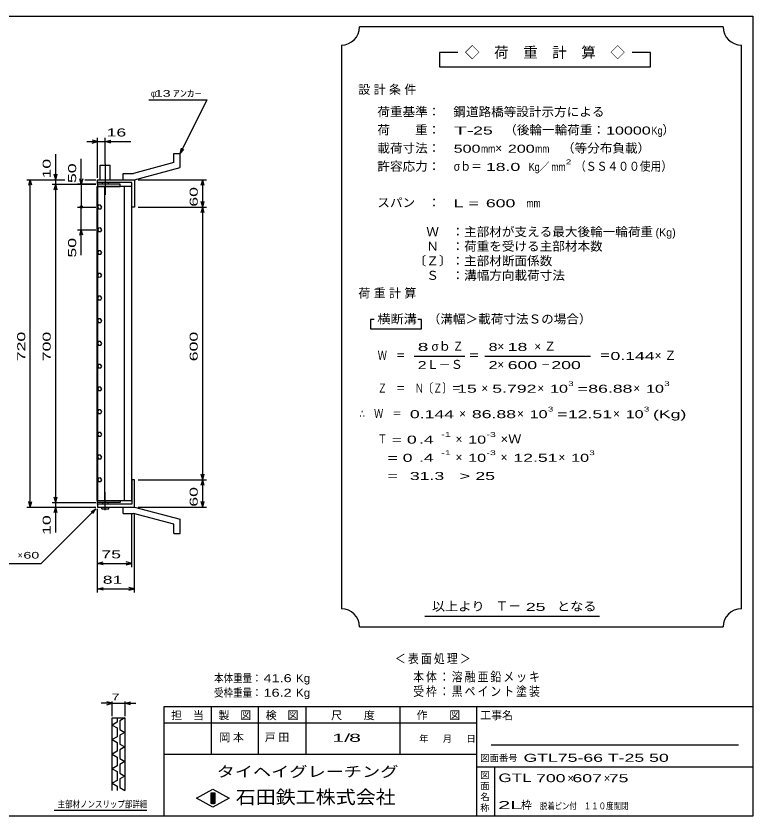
# Model space of a CAD drawing. Units: millimetres, scale not verified. Extents: x -1456 to 1385, y -1026 to 843.
# Drawn here: x -236 to 1385, y -917 to 843 of the extents above; entities that cross this region are included whole.
import ezdxf
from ezdxf.enums import TextEntityAlignment as Align

# ---------------------------------------------------------------- set-up
doc = ezdxf.new("R2010")
doc.units = ezdxf.units.MM
doc.header["$LTSCALE"] = 8
doc.linetypes.add('LONG_DASHED_DOTTED', pattern=[15.25, 12, -1.5, 0.25, -1.5])
for name, color, linetype, lineweight in [('0_2', 150, 'Continuous', 25), ('16', 3, 'Continuous', 25), ('19', 6, 'Continuous', 25), ('22', 4, 'Continuous', 25), ('24', 2, 'Continuous', 25), ('32', 4, 'Continuous', 25)]:
    doc.layers.add(name, color=color, linetype=linetype, lineweight=lineweight)
doc.styles.add('ベクトル', font='')
doc.styles.get('ベクトル').set_extended_font_data('ベクトル')

msp = doc.modelspace()

# ---------------------------------------------------------------- linework, layer by layer
at = {"layer": '0_2'}
for p, q in [((-1383.2, 842.8), (1384.8, 842.8)), ((1384.8, 842.8), (1384.8, -917.2)), ((1384.8, -677.2), (88.8, -677.2)), ((88.8, -677.2), (88.8, -917.2)), ((192.8, -677.2), (192.8, -781.2)), ((296.8, -781.2), (296.8, -677.2)), ((400.8, -677.2), (400.8, -781.2)), ((608.8, -781.2), (608.8, -677.2)), ((776.8, -677.2), (776.8, -917.2)), ((776.8, -713.2), (88.8, -713.2)), ((1352.8, -761.2), (808.8, -761.2)), ((88.8, -781.2), (776.8, -781.2)), ((776.8, -809.2), (1384.8, -809.2)), ((816.8, -917.2), (816.8, -809.2)), ((160.8, -878), (196.8, -858)), ((196.8, -858), (232.8, -878)), ((196.8, -898), (160.8, -878)), ((192.8, -866), (200.8, -866)), ((192.8, -890), (192.8, -866)), ((192.8, -866), (194.4, -866)), ((194.4, -866), (194.4, -890)), ((196, -890), (196, -866)), ((196, -866), (197.6, -866)), ((232.8, -878), (196.8, -898)), ((197.6, -866), (197.6, -890)), ((199.2, -890), (199.2, -866)), ((199.2, -866), (200.8, -866)), ((200.8, -866), (200.8, -890)), ((200.8, -866), (200.8, -890)), ((200.8, -890), (192.8, -890)), ((194.4, -890), (196, -890)), ((197.6, -890), (199.2, -890)), ((1384.8, -917.2), (-1383.2, -917.2))]:
    msp.add_line(p, q, dxfattribs=at)
at = {"layer": '16'}
for p, q in [((-57.7, -223), (-57.7, 468)), ((-57.7, 468), (-57, 468)), ((-7, 472.5), (-57, 472.5)), ((-57, 472.5), (-57, 468)), ((-57, 468), (-7, 468)), ((-57, 468), (-57, -223)), ((18, 468), (-57, 468)), ((-41.5, 468), (-41.5, -223)), ((-7, 468), (-7, 472.5)), ((2.5, -223), (2.5, 468)), ((18, -223), (18, 468)), ((-54.781, 426.379), (-57, 422.465)), ((-57, 422.465), (-54.719, 418.585)), ((-50.281, 426.415), (-54.781, 426.379)), ((-48, 422.5), (-50.281, 426.415)), ((-50.219, 418.621), (-48, 422.535)), ((-54.719, 418.585), (-50.219, 418.621)), ((-54.781, 376.379), (-57, 372.465)), ((-57, 372.465), (-54.719, 368.585)), ((-50.281, 376.415), (-54.781, 376.379)), ((-48, 372.5), (-50.281, 376.415)), ((-50.219, 368.621), (-48, 372.535)), ((-54.719, 368.585), (-50.219, 368.621)), ((-54.781, 326.379), (-57, 322.465)), ((-57, 322.465), (-54.719, 318.585)), ((-50.281, 326.415), (-54.781, 326.379)), ((-54.719, 318.585), (-50.219, 318.621)), ((-48, 322.5), (-50.281, 326.415)), ((-50.219, 318.621), (-48, 322.535)), ((-54.781, 276.379), (-57, 272.465)), ((-57, 272.465), (-54.719, 268.585)), ((-50.281, 276.415), (-54.781, 276.379)), ((-54.719, 268.585), (-50.219, 268.621)), ((-48, 272.5), (-50.281, 276.415)), ((-50.219, 268.621), (-48, 272.535)), ((-54.781, 226.379), (-57, 222.465)), ((-57, 222.465), (-54.719, 218.585)), ((-50.281, 226.415), (-54.781, 226.379)), ((-54.719, 218.585), (-50.219, 218.621)), ((-48, 222.5), (-50.281, 226.415)), ((-50.219, 218.621), (-48, 222.535)), ((-54.781, 176.379), (-57, 172.465)), ((-50.281, 176.415), (-54.781, 176.379)), ((-48, 172.5), (-50.281, 176.415)), ((-57, 172.465), (-54.719, 168.585)), ((-54.719, 168.585), (-50.219, 168.621)), ((-50.219, 168.621), (-48, 172.535)), ((-54.781, 126.379), (-57, 122.465)), ((-50.281, 126.415), (-54.781, 126.379)), ((-48, 122.5), (-50.281, 126.415)), ((-57, 122.465), (-54.719, 118.585)), ((-54.719, 118.585), (-50.219, 118.621)), ((-50.219, 118.621), (-48, 122.535)), ((-54.781, 76.379), (-57, 72.465)), ((-57, 72.465), (-54.719, 68.585)), ((-50.281, 76.415), (-54.781, 76.379)), ((-48, 72.5), (-50.281, 76.415)), ((-50.219, 68.621), (-48, 72.535)), ((-54.719, 68.585), (-50.219, 68.621)), ((-54.781, 26.379), (-57, 22.465)), ((-57, 22.465), (-54.719, 18.585)), ((-50.281, 26.415), (-54.781, 26.379)), ((-54.719, 18.585), (-50.219, 18.621)), ((-48, 22.5), (-50.281, 26.415)), ((-50.219, 18.621), (-48, 22.535)), ((-54.781, -23.621), (-57, -27.535)), ((-57, -27.535), (-54.719, -31.415)), ((-50.281, -23.585), (-54.781, -23.621)), ((-54.719, -31.415), (-50.219, -31.379)), ((-48, -27.5), (-50.281, -23.585)), ((-50.219, -31.379), (-48, -27.465)), ((-54.781, -73.621), (-57, -77.535)), ((-57, -77.535), (-54.719, -81.415)), ((-50.281, -73.585), (-54.781, -73.621)), ((-54.719, -81.415), (-50.219, -81.379)), ((-48, -77.5), (-50.281, -73.585)), ((-50.219, -81.379), (-48, -77.465)), ((-54.781, -123.621), (-57, -127.535)), ((-57, -127.535), (-54.719, -131.415)), ((-50.281, -123.585), (-54.781, -123.621)), ((-54.719, -131.415), (-50.219, -131.379)), ((-48, -127.5), (-50.281, -123.585)), ((-50.219, -131.379), (-48, -127.465)), ((-54.781, -173.621), (-57, -177.535)), ((-50.281, -173.585), (-54.781, -173.621)), ((-48, -177.5), (-50.281, -173.585)), ((-57, -177.535), (-54.719, -181.415)), ((-54.719, -181.415), (-50.219, -181.379)), ((-50.219, -181.379), (-48, -177.465)), ((-57, -223), (-57.7, -223)), ((-57, -223), (-7, -223)), ((-57, -227.5), (-57, -223)), ((-57, -223), (18, -223)), ((-7, -227.5), (-57, -227.5)), ((-7, -223), (-7, -227.5))]:
    msp.add_line(p, q, dxfattribs=at)
at = {"layer": '19'}
for p, q in [((111, 540.5), (125, 540.5)), ((111, 520.5), (111, 540.5)), ((125, 509.5), (125, 540.5)), ((-51, 482.5), (-51, 514.5)), ((-51, 514.5), (-29, 514.5)), ((-29, 482.5), (-29, 514.5)), ((111, 520.5), (22, 496.5)), ((-1, 496.5), (22, 496.5)), ((-1, 482.5), (-1, 496.5)), ((24, 482.5), (125, 509.5)), ((-57, 472.5), (-57, 482.5)), ((-57, 476.5), (-57, 482.5)), ((-57, 482.5), (23, 482.5)), ((18, 476.5), (-57, 476.5)), ((-46, 472.5), (-46, 476.5)), ((-34, 476.5), (-34, 472.5)), ((-1, 482.5), (24, 482.5)), ((18, 422.5), (18, 476.5)), ((23, 482.5), (24, 481.5)), ((24, 481.5), (24, 422.5)), ((24, 422.5), (18, 422.5)), ((24, -177.5), (18, -177.5)), ((18, -177.5), (18, -231.5)), ((24, -236.5), (24, -177.5)), ((-57, -231.5), (-57, -221.5)), ((-46, -227.5), (-46, -231.5)), ((-34, -231.5), (-34, -227.5)), ((-57, -231.5), (-57, -237.5)), ((18, -231.5), (-57, -231.5)), ((-57, -237.5), (23, -237.5)), ((-48, -241.5), (-48, -237.5)), ((-48, -241.5), (-32, -241.5)), ((-32, -241.5), (-32, -237.5)), ((-1, -237.5), (24, -237.5)), ((-1, -251.5), (-1, -237.5)), ((23, -237.5), (24, -236.5)), ((24, -237.5), (125, -264.5)), ((-1, -251.5), (22, -251.5)), ((111, -275.5), (22, -251.5)), ((111, -295.5), (111, -275.5)), ((125, -295.5), (125, -264.5)), ((111, -295.5), (125, -295.5))]:
    msp.add_line(p, q, dxfattribs=at)
at = {"layer": '19', "linetype": 'LONG_DASHED_DOTTED'}
for p, q in [((-40, 517.5), (-40, 449.5)), ((-40, -244.5), (-40, -204.5))]:
    msp.add_line(p, q, dxfattribs=at)
at = {"layer": '22'}
for p, q in [((56, 658.5), (184, 658.5)), ((125, 540.5), (184, 658.5)), ((-81, 566.5), (-57, 566.5)), ((-57, 566.5), (-69, 569.7)), ((-69, 563.3), (-57, 566.5)), ((-57, 486.5), (-57, 574.5)), ((-57, 566.5), (-40, 566.5)), ((-40, 518.496), (-40, 574.5)), ((-40, 566.5), (-28, 569.7)), ((-28, 563.3), (-40, 566.5)), ((-40, 566.5), (16, 566.5)), ((125, 540.5), (127.4, 552.18)), ((125, 540.5), (133, 549.3)), ((-149, 482.5), (-149, 538.5)), ((-93, 472.5), (-93, 528.5)), ((-149, 482.5), (-152.2, 494.5)), ((-149, 482.5), (-145.8, 494.5)), ((-213, 482.5), (-129, 482.5)), ((-208.2, 470.5), (-205, 482.5)), ((-201.8, 470.5), (-205, 482.5)), ((-205, -237.5), (-205, 482.5)), ((-157, 482.5), (-129, 482.5)), ((-149, 472.5), (-149, 482.5)), ((-93, 472.5), (-96.2, 484.5)), ((-89.8, 484.5), (-93, 472.5)), ((-85, 482.5), (-61, 482.5)), ((-85, 482.5), (-61, 482.5)), ((32, 482.5), (182.4, 482.5)), ((171.2, 470.5), (174.4, 482.5)), ((177.6, 470.5), (174.4, 482.5)), ((174.4, 422.5), (174.4, 482.5)), ((-157, 472.5), (-61, 472.5)), ((-152.2, 460.5), (-149, 472.5)), ((-145.8, 460.5), (-149, 472.5)), ((-149, -227.5), (-149, 472.5)), ((-61, 472.5), (-101, 472.5)), ((-93, 472.5), (-93, 422.5)), ((-101, 422.5), (-61, 422.5)), ((-93, 372.5), (-93, 422.5)), ((32, 422.5), (182.4, 422.5)), ((174.4, 422.5), (171.2, 434.5)), ((171.2, 410.5), (174.4, 422.5)), ((174.4, 422.5), (177.6, 434.5)), ((177.6, 410.5), (174.4, 422.5)), ((174.4, -177.5), (174.4, 422.5)), ((-101, 372.5), (-61, 372.5)), ((-96.2, 360.5), (-93, 372.5)), ((-89.8, 360.5), (-93, 372.5)), ((-93, 316.5), (-93, 372.5)), ((174.4, -177.5), (171.2, -165.5)), ((174.4, -177.5), (177.6, -165.5)), ((32, -177.5), (182.4, -177.5)), ((171.2, -189.5), (174.4, -177.5)), ((177.6, -189.5), (174.4, -177.5)), ((174.4, -237.5), (174.4, -177.5)), ((-205, -237.5), (-208.2, -225.5)), ((-205, -237.5), (-201.8, -225.5)), ((-157, -227.5), (-61, -227.5)), ((-149, -227.5), (-152.2, -215.5)), ((-149, -227.5), (-145.8, -215.5)), ((-149, -237.5), (-149, -227.5)), ((174.4, -237.5), (171.2, -225.5)), ((174.4, -237.5), (177.6, -225.5)), ((-213, -237.5), (-61, -237.5)), ((-181, -361.5), (-61, -241.5)), ((-157, -237.5), (-61, -237.5)), ((-152.2, -249.5), (-149, -237.5)), ((-145.8, -249.5), (-149, -237.5)), ((-149, -293.5), (-149, -237.5)), ((-71.4, -247.9), (-61, -241.5)), ((-67.4, -251.9), (-61, -241.5)), ((-57, -369.5), (-57, -241.5)), ((-57, -425.5), (-57, -241.5)), ((32, -237.5), (182.4, -237.5)), ((18, -369.5), (18, -253.7)), ((24, -425.5), (24, -253.7)), ((-341, -361.5), (-181, -361.5)), ((-57, -361.5), (-45, -358.3)), ((-45, -364.7), (-57, -361.5)), ((-57, -361.5), (18, -361.5)), ((18, -361.5), (6, -358.3)), ((6, -364.7), (18, -361.5)), ((-57, -417.5), (-45, -414.3)), ((-45, -420.7), (-57, -417.5)), ((-57, -417.5), (24, -417.5)), ((24, -417.5), (12, -414.3)), ((12, -420.7), (24, -417.5))]:
    msp.add_line(p, q, dxfattribs=at)
msp.add_circle((-93, 422.5), 2.4, dxfattribs=at)
at = {"layer": '24', "color": 4}
for p, q in [((1319.2, 818.8), (519.2, 818.8)), ((479.2, 778.8), (479.2, -461.2)), ((1359.2, -461.2), (1359.2, 778.8)), ((735.2, 762.8), (695.2, 762.8)), ((695.2, 762.8), (695.2, 730.8)), ((1159.2, 762.8), (1119.2, 762.8)), ((1159.2, 730.8), (1159.2, 762.8)), ((695.2, 730.8), (1159.2, 730.8)), ((551.2, 174.8), (543.2, 174.8)), ((543.2, 174.8), (543.2, 154.8)), ((655.2, 174.8), (647.2, 174.8)), ((655.2, 154.8), (655.2, 174.8)), ((543.2, 154.8), (655.2, 154.8)), ((639.2, 94.8), (751.2, 94.8)), ((795.2, 94.8), (1027.2, 94.8)), ((663.2, -477.2), (1047.2, -477.2)), ((519.2, -501.2), (1319.2, -501.2))]:
    msp.add_line(p, q, dxfattribs=at)
for centre, start, end in [((479.2, 818.8), 270, 0), ((1359.2, 818.8), 180, 270), ((479.2, -501.2), 0, 90), ((1359.2, -501.2), 90, 180)]:
    msp.add_arc(centre, 40, start, end, dxfattribs=at)
at = {"layer": '32'}
for p, q in [((-24.8, -669.2), (-36.8, -666)), ((-24.8, -697.2), (-24.8, -665.2)), ((3.2, -665.2), (3.2, -697.2)), ((3.2, -669.2), (15.2, -666)), ((-24.8, -669.2), (-48.8, -669.2)), ((-36.8, -672.4), (-24.8, -669.2)), ((-24.8, -669.2), (3.2, -669.2)), ((15.2, -672.4), (3.2, -669.2)), ((3.2, -669.2), (27.2, -669.2)), ((-24.8, -701.2), (3.2, -701.2)), ((-24.8, -861.2), (-24.8, -701.2)), ((-13.6, -701.2), (-13.6, -710.8)), ((3.2, -701.2), (-8, -707.6)), ((3.2, -701.2), (3.2, -861.2)), ((-13.6, -710.8), (-24.8, -717.2)), ((-24.8, -717.2), (-13.6, -723.6)), ((-8, -707.6), (-8, -726.8)), ((-13.6, -723.6), (-13.6, -742.8)), ((-8, -726.8), (3.2, -733.2)), ((3.2, -733.2), (-8, -739.6)), ((-13.6, -742.8), (-24.8, -749.2)), ((-24.8, -749.2), (-13.6, -755.6)), ((-13.6, -755.6), (-13.6, -774.8)), ((-8, -739.6), (-8, -758.8)), ((-8, -758.8), (3.2, -765.2)), ((3.2, -765.2), (-8, -771.6)), ((-8, -771.6), (-8, -790.8)), ((-13.6, -774.8), (-24.8, -781.2)), ((-24.8, -781.2), (-13.6, -787.6)), ((-13.6, -787.6), (-13.6, -806.8)), ((-8, -790.8), (3.2, -797.2)), ((-13.6, -806.8), (-24.8, -813.2)), ((3.2, -797.2), (-8, -803.6)), ((-8, -803.6), (-8, -822.8)), ((-24.8, -813.2), (-13.6, -819.6)), ((-13.6, -819.6), (-13.6, -838.8)), ((-8, -822.8), (3.2, -829.2)), ((-13.6, -838.8), (-24.8, -845.2)), ((3.2, -829.2), (-8, -835.6)), ((-8, -835.6), (-8, -854.8)), ((-24.8, -845.2), (-13.6, -851.6)), ((-13.6, -851.6), (-13.6, -861.2)), ((-8, -854.8), (3.2, -861.2)), ((51.2, -905.2), (-152.8, -905.2))]:
    msp.add_line(p, q, dxfattribs=at)

# ---------------------------------------------------------------- texts
at = {"layer": '0_2', "style": 'ベクトル'}
for s, height, p in [('担\u3000当', 17.6, (104.8, -695.6)), ('製\u3000図', 17.6, (208.8, -695.6)), ('検\u3000図', 17.6, (312.8, -695.6)), ('尺\u3000\u3000度', 17.6, (456.8, -695.6)), ('作\u3000\u3000図', 17.6, (644.8, -695.6)), ('工事名', 17.6, (784.8, -695.6)), ('年', 14.66, (650.4, -747.2)), ('月', 14.66, (702.4, -747.2)), ('日', 14.66, (754.4, -747.2)), ('図面番号', 14.66, (784.8, -789.6)), ('図', 14.66, (784.8, -827.2)), ('面', 14.66, (784.8, -851.2)), ('名', 14.66, (784.8, -875.2)), ('称', 14.66, (784.8, -899.2))]:
    msp.add_text(s, height=height, dxfattribs=at).set_placement(p, align=Align.MIDDLE_LEFT)
at = {"layer": '0_2', "color": 222, "style": 'ベクトル'}
for s, height, width, p in [('タイヘイグレーチング', 23.46, 1.25, (204.8, -819.6)), ('石田鉄工株式会社', 29.33, 1.1, (246.8, -875.6))]:
    msp.add_text(s, height=height, dxfattribs=dict(at, width=width)).set_placement(p, align=Align.MIDDLE_LEFT)
at = {"layer": '22', "color": 2, "style": 'ベクトル'}
for s, height, p in [('φ', 14.66, (60, 672.5)), ('×', 14.66, (-233, -343.5)), ('×', 17.6, (976.8, -834)), ('×', 17.6, (1056.8, -834)), ('枠', 17.6, (874.4, -893.2))]:
    msp.add_text(s, height=height, dxfattribs=at).set_placement(p, align=Align.MIDDLE_LEFT)
for s, height, width, p in [(' 13 ', 14.66, 1.6, (60, 672.5)), ('ｱﾝｶｰ', 14.66, 1.6, (108, 672.5)), (' 16 ', 17.6, 1.65, (-48, 586.5)), (' 75 ', 17.6, 1.65, (-59.5, -341.5)), (' 60 ', 14.66, 1.6, (-229, -343.5)), (' 81 ', 17.6, 1.65, (-56.5, -397.5)), ('本体重量：', 17.6, 0.85, (199.2, -614)), (' 41.6', 17.6, 1.35, (299.2, -614)), ('Kg', 17.6, 1.1, (379.2, -614)), ('受枠重量：', 17.6, 0.85, (199.2, -646)), (' 16.2', 17.6, 1.35, (299.2, -646)), ('Kg', 17.6, 1.1, (379.2, -646)), ('1/', 17.6, 2, (459.2, -745.2)), (' 8 ', 17.6, 2, (483.2, -745.2)), ('GTL75-66 T-25 50        ', 17.6, 1.65, (880, -789.2)), ('GTL', 18.77, 1.5, (824.8, -833.2)), (' 700 ', 17.6, 1.65, (896.8, -834)), (' 607 ', 17.6, 1.65, (976.8, -834)), (' 75 ', 17.6, 1.65, (1056.8, -834)), ('2L', 17.6, 2.05, (824, -893.2)), ('脱着', 14.66, 0.8, (916, -895.2)), ('ピン付', 14.66, 0.8, (948, -895.2)), ('\u3000１１０度開閉', 14.66, 0.8, (996, -895.2))]:
    msp.add_text(s, height=height, dxfattribs=dict(at, width=width)).set_placement(p, align=Align.MIDDLE_LEFT)
at = {"layer": '22', "color": 2, "style": 'ベクトル', "width": 1.65}
for s, p in [(' 10 ', (-169, 474.5)), (' 50 ', (-113, 464.5)), (' 60 ', (154.4, 412.5)), (' 50 ', (-113, 300.5)), (' 720 ', (-225, 72.5)), (' 700 ', (-169, 72.5)), (' 600 ', (154.4, 72.5)), (' 60 ', (154.4, -247.5)), (' 10 ', (-169, -309.5))]:
    msp.add_text(s, height=17.6, rotation=90, dxfattribs=at).set_placement(p, align=Align.MIDDLE_LEFT)
at = {"layer": '22', "color": 2, "attachment_point": 4, "style": 'ベクトル'}
for s, insert, char_height in [('\\T1.2;\\W0.85;＜表面処理＞', (597.2, -572), 20.53), ('\\T1.19;\\W0.85;本体：溶融亜鉛メッキ', (637.2, -612), 20.53), ('\\T1.19;\\W0.85;受枠：黒ペイント塗装', (637.2, -644), 20.53), ('\\T1.25;岡本\u3000', (210.8, -745.2), 17.6), ('\\T1.25;戸田\u3000', (310.8, -745.2), 17.6)]:
    msp.add_mtext(s, dxfattribs=dict(at, insert=insert, char_height=char_height))
at = {"layer": '24', "style": 'ベクトル'}
for s, height, p in [('◇\u3000荷\u3000重\u3000計\u3000算\u3000◇', 23.46, (751.2, 762.8)), ('）', 19.35, (1185.6, 592)), ('×', 19.35, (817.6, 552)), ('／', 17.6, (913.2, 510.8)), ('(Kg)', 17.6, (1170.4, 366.8)), ('σｂ', 19.35, (677.6, 116)), ('×', 19.35, (822.4, 116)), ('Ｌ－Ｓ', 19.35, (667.2, 76)), ('×', 19.35, (822.4, 76)), ('×', 19.35, (787.2, 24)), ('×', 19.35, (910.4, 24)), ('×', 19.35, (1121.6, 24)), ('×', 19.35, (738.4, -32)), ('×', 19.35, (865.6, -32)), ('×', 19.35, (1076.8, -32)), ('×', 19.35, (730.4, -88)), ('×', 19.35, (730.4, -128)), ('×', 19.35, (829.6, -128)), ('×', 19.35, (956.8, -128)), ('Ｔ－', 20.53, (818.4, -455.2))]:
    msp.add_text(s, height=height, dxfattribs=at).set_placement(p, align=Align.MIDDLE_LEFT)
for s, height, width, p in [('荷重基準：\u3000', 19.35, 1.05, (558.4, 632)), ('鋼道路橋等設計示方による', 19.35, 1.05, (725.6, 632)), ('荷\u3000\u3000重：\u3000', 19.35, 1.05, (558.4, 592)), ('T-', 17.6, 2, (726.4, 590.8)), (' 25 ', 17.6, 1.65, (758.4, 590.8)), ('（後輪一輪荷重：', 19.35, 1.05, (837.6, 592)), ('10000', 17.6, 1.5, (1061.6, 590.8)), ('Kg', 17.6, 0.85, (1161.6, 590.8)), ('載荷寸法：\u3000', 19.35, 1.05, (558.4, 552)), ('\u3000（等分布負載）', 19.35, 1.05, (936.8, 552)), ('500', 17.6, 1.5, (726.4, 550.8)), ('mm', 17.6, 0.8, (786.4, 550.8)), ('200', 17.6, 1.5, (845.6, 550.8)), ('mm', 17.6, 0.8, (905.6, 550.8)), ('許容応力：\u3000', 19.35, 1.05, (558.4, 512)), ('σｂ＝', 19.35, 0.9, (726.4, 512)), (' 18.0', 17.6, 1.65, (786.4, 510.8)), ('Kg', 17.6, 0.85, (891.2, 510.8)), ('mm', 17.6, 0.8, (941.2, 510.8)), ('2', 10.56, 1.5, (973.2, 522)), ('（ＳＳ４００使用）', 19.35, 0.9, (993.2, 512)), ('スパン\u3000：\u3000', 19.35, 1.05, (558.4, 432)), ('L =', 17.6, 1.65, (726.4, 430.8)), (' 600 ', 17.6, 1.65, (786.4, 430.8)), ('mm', 17.6, 0.8, (886.4, 430.8)), ('\u3000Ｗ\u3000：主部材が支える最大後輪一輪荷重', 19.35, 1.05, (638.4, 368)), ('\u3000Ｎ\u3000：荷重を受ける主部材本数', 19.35, 1.05, (638.4, 336)), ('〔Ｚ〕：主部材断面係数', 19.35, 1.05, (638.4, 304)), ('\u3000Ｓ\u3000：溝幅方向載荷寸法', 19.35, 1.05, (638.4, 272)), ('横断溝', 19.35, 1.1, (558.4, 176)), ('\u3000（溝幅＞載荷寸法Ｓの場合）', 19.35, 1.05, (641.6, 176)), ('8', 17.6, 1.8, (647.2, 114.8)), ('Ｚ', 19.35, 0.9, (724, 116)), ('8', 17.6, 1.5, (803.2, 114.8)), (' 18 ', 17.6, 1.65, (834.4, 114.8)), ('Ｗ\u3000＝', 19.35, 0.75, (559.2, 96)), ('＝', 19.35, 0.9, (759.2, 96)), ('＝', 19.35, 0.9, (1047.2, 96)), ('0.144', 17.6, 1.65, (1071.2, 94.8)), ('2', 17.6, 1.5, (647.2, 74.8)), ('2', 17.6, 1.5, (803.2, 74.8)), (' 600 ', 17.6, 1.65, (834.4, 74.8)), ('－', 19.35, 0.75, (918.4, 76)), (' 200 ', 17.6, 1.65, (930.4, 74.8)), ('Ｚ\u3000＝\u3000Ｎ〔Ｚ〕＝', 19.35, 0.75, (559.2, 24)), ('3', 10.56, 1.5, (978.4, 34)), ('3', 10.56, 1.5, (1189.6, 34)), (' 15 ', 17.6, 1.65, (723.2, 22.8)), ('5.792', 17.6, 1.65, (811.2, 22.8)), ('10', 17.6, 1.5, (938.4, 22.8)), ('=', 17.6, 1.7, (998.4, 22.8)), ('86.88', 17.6, 1.65, (1022.4, 22.8)), ('10', 17.6, 1.5, (1149.6, 22.8)), ('3', 10.56, 1.5, (933.6, -22)), ('3', 10.56, 1.5, (1144.8, -22)), ('∴\u3000Ｗ\u3000＝', 19.35, 0.75, (519.2, -32)), (' 0.144', 17.6, 1.65, (619.2, -33.2)), ('86.88', 17.6, 1.65, (766.4, -33.2)), ('10', 17.6, 1.5, (893.6, -33.2)), ('=', 17.6, 1.7, (953.6, -33.2)), ('12.51', 17.6, 1.65, (977.6, -33.2)), ('10', 17.6, 1.5, (1104.8, -33.2)), ('(Kg)', 17.6, 1.65, (1164.8, -33.2)), ('Ｔ', 19.35, 0.75, (559.2, -88)), (' = 0', 17.6, 1.65, (579.2, -89.2)), (' .4 ', 17.6, 1.65, (639.2, -89.2)), ('-1', 10.56, 1.65, (699.2, -78)), ('10', 17.6, 1.5, (758.4, -89.2)), ('-3', 10.56, 1.65, (798.4, -78)), ('×Ｗ', 19.35, 1.1, (829.6, -88)), ('  = 0', 17.6, 1.65, (559.2, -129.2)), (' .4 ', 17.6, 1.65, (639.2, -129.2)), ('-1', 10.56, 1.65, (699.2, -118)), ('10', 17.6, 1.5, (758.4, -129.2)), ('-3', 10.56, 1.65, (798.4, -118)), ('12.51', 17.6, 1.65, (857.6, -129.2)), ('10', 17.6, 1.5, (984.8, -129.2)), ('3', 10.56, 1.5, (1024.8, -118)), ('  =', 17.6, 1.65, (559.2, -169.2)), (' 31.3', 17.6, 1.65, (619.2, -169.2)), ('>', 17.6, 1.7, (739.2, -169.2)), (' 25 ', 17.6, 1.65, (763.2, -169.2)), ('以上より\u3000', 19.35, 1.1, (678.4, -456)), (' 25 ', 17.6, 1.65, (874.4, -457.2)), ('となる', 19.35, 1.1, (953.6, -456))]:
    msp.add_text(s, height=height, dxfattribs=dict(at, width=width)).set_placement(p, align=Align.MIDDLE_LEFT)
at = {"layer": '24', "char_height": 19.35, "attachment_point": 4, "style": 'ベクトル'}
for s, insert in [('\\T1.28;設計条件', (516.4, 680)), ('\\T1.28;荷重計算', (516.4, 232)), ('\\T1.42;×Ｚ', (903.6, 116)), ('\\T1.42;×Ｚ', (1168.4, 96))]:
    msp.add_mtext(s, dxfattribs=dict(at, insert=insert))
at = {"layer": '32', "color": 2, "style": 'ベクトル'}
for s, width, p in [(' 7 ', 1.6, (-34.8, -655.2)), ('主部材ノンスリップ部詳細', 0.8, (-144.8, -891.2))]:
    msp.add_text(s, height=14.66, dxfattribs=dict(at, width=width)).set_placement(p, align=Align.MIDDLE_LEFT)

doc.saveas('drawing.dxf')
